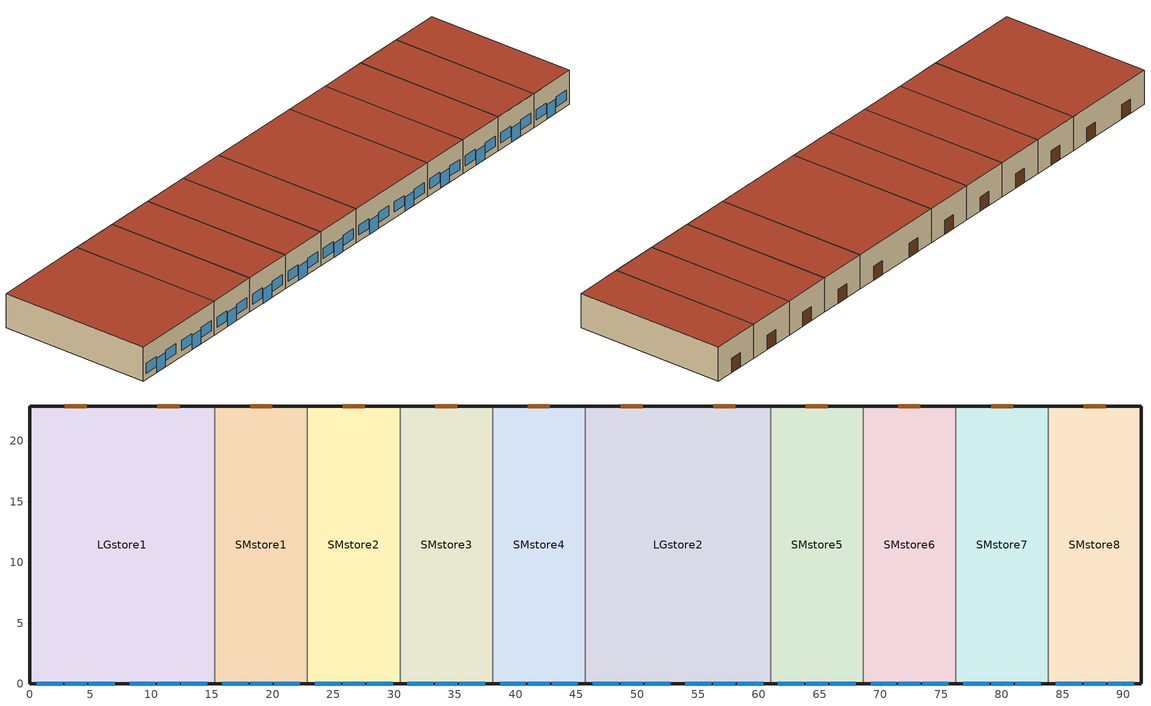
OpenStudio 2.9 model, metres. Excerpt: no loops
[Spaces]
SMstore2
 floor ground: 30.48,22.86 30.48,0 22.86,0 22.86,22.86 z0
 wall outside: 22.86,0 30.48,0 / 30.48,22.86 22.86,22.86 z0:5.18
 wall to SMstore3: 30.48,0 30.48,22.86 z0:5.18
 wall to SMstore1: 22.86,22.86 22.86,0 z0:5.18
 window: 23.47,0 25.6,0 / 27.74,0 29.87,0 z0.91:2.43; 25.76,0 27.58,0 z0:2.13
 door: 27.58,22.86 25.76,22.86 z0:2.13
 roof outside: 30.48,0 30.48,22.86 22.86,22.86 22.86,0 z5.18
SMstore7
 floor ground: 83.82,22.86 83.82,0 76.2,0 76.2,22.86 z0
 wall outside: 76.2,0 83.82,0 / 83.82,22.86 76.2,22.86 z0:5.18
 wall to SMstore6: 76.2,22.86 76.2,0 z0:5.18
 wall to SMstore8: 83.82,0 83.82,22.86 z0:5.18
 window: 81.08,0 83.21,0 / 76.81,0 78.94,0 z0.91:2.43; 79.1,0 80.92,0 z0:2.13
 door: 80.92,22.86 79.1,22.86 z0:2.13
 roof outside: 83.82,0 83.82,22.86 76.2,22.86 76.2,0 z5.18
SMstore3
 floor ground: 38.1,22.86 38.1,0 30.48,0 30.48,22.86 z0
 wall outside: 30.48,0 38.1,0 / 38.1,22.86 30.48,22.86 z0:5.18
 wall to SMstore4: 38.1,0 38.1,22.86 z0:5.18
 window: 31.09,0 33.22,0 / 35.36,0 37.49,0 z0.91:2.43; 33.38,0 35.2,0 z0:2.13
 door: 35.2,22.86 33.38,22.86 z0:2.13
 roof outside: 38.1,0 38.1,22.86 30.48,22.86 30.48,0 z5.18
SMstore1
 floor ground: 22.86,22.86 22.86,0 15.24,0 15.24,22.86 z0
 wall outside: 15.24,0 22.86,0 / 22.86,22.86 15.24,22.86 z0:5.18
 wall to LGstore1: 15.24,22.86 15.24,0 z0:5.18
 window: 15.85,0 17.98,0 / 20.12,0 22.25,0 z0.91:2.43; 18.14,0 19.97,0 z0:2.13
 door: 19.97,22.86 18.14,22.86 z0:2.13
 roof outside: 22.86,0 22.86,22.86 15.24,22.86 15.24,0 z5.18
LGstore2
 floor ground: 60.96,22.86 60.96,0 45.72,0 45.72,22.86 z0
 wall outside: 45.72,0 60.96,0 / 60.96,22.86 45.72,22.86 z0:5.18
 wall to SMstore5: 60.96,0 60.96,22.86 z0:5.18
 wall to SMstore4: 45.72,22.86 45.72,0 z0:5.18
 window: 48.62,0 50.44,0 / 56.24,0 58.06,0 z0:2.13; 46.33,0 48.46,0 / 58.22,0 60.35,0 / 53.95,0 56.08,0 / 50.6,0 52.73,0 z0.91:2.43
 door: 50.44,22.86 48.62,22.86 / 58.06,22.86 56.24,22.86 z0:2.13
 roof outside: 60.96,0 60.96,22.86 45.72,22.86 45.72,0 z5.18
SMstore8
 floor ground: 91.44,22.86 91.44,0 83.82,0 83.82,22.86 z0
 wall outside: 83.82,0 91.44,0 91.44,22.86 83.82,22.86 z0:5.18
 window: 86.72,0 88.54,0 z0:2.13; 84.43,0 86.56,0 / 88.7,0 90.83,0 z0.91:2.43
 door: 88.54,22.86 86.72,22.86 z0:2.13
 roof outside: 91.44,0 91.44,22.86 83.82,22.86 83.82,0 z5.18
SMstore5
 floor ground: 68.58,22.86 68.58,0 60.96,0 60.96,22.86 z0
 wall outside: 60.96,0 68.58,0 / 68.58,22.86 60.96,22.86 z0:5.18
 wall to SMstore6: 68.58,0 68.58,22.86 z0:5.18
 window: 61.57,0 63.7,0 / 65.84,0 67.97,0 z0.91:2.43; 63.86,0 65.68,0 z0:2.13
 door: 65.68,22.86 63.86,22.86 z0:2.13
 roof outside: 68.58,0 68.58,22.86 60.96,22.86 60.96,0 z5.18
SMstore4
 floor ground: 45.72,22.86 45.72,0 38.1,0 38.1,22.86 z0
 wall outside: 38.1,0 45.72,0 / 45.72,22.86 38.1,22.86 z0:5.18
 window: 41,0 42.82,0 z0:2.13; 38.71,0 40.84,0 / 42.98,0 45.11,0 z0.91:2.43
 door: 42.82,22.86 41,22.86 z0:2.13
 roof outside: 45.72,0 45.72,22.86 38.1,22.86 38.1,0 z5.18
SMstore6
 floor ground: 76.2,22.86 76.2,0 68.58,0 68.58,22.86 z0
 wall outside: 68.58,0 76.2,0 / 76.2,22.86 68.58,22.86 z0:5.18
 window: 73.46,0 75.59,0 / 69.19,0 71.32,0 z0.91:2.43; 71.48,0 73.3,0 z0:2.13
 door: 73.3,22.86 71.48,22.86 z0:2.13
 roof outside: 76.2,0 76.2,22.86 68.58,22.86 68.58,0 z5.18
LGstore1
 floor ground: 15.24,22.86 15.24,0 0,0 0,22.86 z0
 wall outside: 15.24,22.86 0,22.86 0,0 15.24,0 z0:5.18
 window: 8.23,0 10.36,0 / 0.61,0 2.74,0 / 4.88,0 7.01,0 / 12.5,0 14.63,0 z0.91:2.43; 10.52,0 12.35,0 / 2.9,0 4.73,0 z0:2.13
 door: 4.73,22.86 2.9,22.86 / 12.35,22.86 10.52,22.86 z0:2.13
 roof outside: 15.24,0 15.24,22.86 0,22.86 0,0 z5.18
[ClimateZones]
Climate Zone Institution Name 1=ASHRAE; Climate Zone Document Name 1=ANSI/ASHRAE Standard 169; Climate Zone Document Year 1=2006; Climate Zone Value 1=5A
[Building]
-RetailStripmall-ASHRAE 169-2006-5A created: 2020-03-26 09:37:24 -0700: Default Construction Set=90.1-2013 - StMall - ASHRAE 169-2006-5A; Standards Number of Stories=1; Standards Number of Above Ground Stories=1; Standards Building Type=RetailStripmall
[Site]
Chicago Ohare Intl Ap_IL_USA: Latitude {deg}=41.98; Longitude {deg}=-87.92; Time Zone {hr}=-6; Elevation {m}=201; Terrain=City
[Site:WaterMainsTemperature]
Calculation Method=Correlation; Annual Average Outdoor Air Temperature {C}=9.925; Maximum Difference In Monthly Average Outdoor Air Temperatures {deltaC}=28.7
[SizingPeriod:DesignDay] Barometric Pressure {Pa}=98934; Sky Clearness=0; Rain Indicator=0; Snow Indicator=0; Day of Month=21; Daylight Saving Time Indicator=0; Humidity Indicating Type=Wetbulb; Dry-Bulb Temperature Range Modifier Type=DefaultMultipliers
Name | Maximum Dry-Bulb Temperature {C} | Daily Dry-Bulb Temperature Range {deltaC} | Humidity Indicating Conditions at Maximum Dry-Bulb | Wind Speed {m/s} | Wind Direction {deg} | Month | Day Type | Solar Model Indicator | ASHRAE Taub | ASHRAE Taud
Chicago Ohare Intl Ap Ann Clg .4% Condns DB=>MWB | 33.3 | 10.5 | 23.7 | 5.2 | 230 | 7 | SummerDesignDay | ASHRAETau | 0.455 | 2.05
Chicago Ohare Intl Ap Ann Htg 99.6% Condns DB | -20 | 0 | -20 | 4.9 | 270 | 1 | WinterDesignDay | ASHRAEClearSky
[Site:GroundTemperature:BuildingSurface]
20.57, 20.52, 20.52, 20.57, 20.63, 22.92, 23.29, 23.38, 23.41, 21.14, 20.82, 20.68
[Material:NoMass] Thermal Absorptance=0.9; Solar Absorptance=0.7
Name | Roughness | Thermal Resistance {m2-K/W} | Visible Absorptance
CP02 CARPET PAD | VeryRough | 0.21648 | 0.8
Typical Insulation R-14.97 | Smooth | 2.63723 | 0.7
Typical Carpet Pad | Smooth | 0.21648 | 0.8
Typical Insulation R-16.0 | Smooth | 2.81828 | 0.7
Typical Insulation R-30.13 | Smooth | 5.30668 | 0.7
Typical Insulation R-1.15 | Smooth | 0.202509 | 0.7
Typical Insulation R-1.15 1 | Smooth | 0.202527 | 0.7
[Material]
Name | Roughness | Thickness {m} | Conductivity {W/m-K} | Density {kg/m3} | Specific Heat {J/kg-K} | Thermal Absorptance | Solar Absorptance | Visible Absorptance
100mm Normalweight concrete floor | MediumSmooth | 0.1016 | 2.31 | 2322 | 832
G01 13mm gypsum board | Smooth | 0.0127 | 0.16 | 800 | 1090 | 0.9 | 0.7 | 0.5
4 in. Normalweight Concrete Floor | MediumRough | 0.1016 | 2.31 | 2322 | 832 | 0.9 | 0.7 | 0.7
25mm Stucco | Smooth | 0.0254 | 0.72 | 1856 | 840 | 0.9 | 0.7 | 0.7
5/8 in. Gypsum Board | MediumSmooth | 0.0159 | 0.16 | 800 | 1090 | 0.9 | 0.7 | 0.7
Roof Membrane | VeryRough | 0.0095 | 0.16 | 1121.29 | 1460 | 0.9 | 0.7 | 0.7
Metal Roof Surface; F08 Metal surface | Smooth | 0.0008 | 45.28 | 7824 | 500 | 0.9 | 0.7 | 0.7
8 in. Normalweight Concrete Floor | MediumRough | 0.2032 | 2.31 | 2322 | 832 | 0.9 | 0.7 | 0.7
8 in. Concrete Block Basement Wall | MediumRough | 0.2032 | 1.326 | 1842 | 912 | 0.9 | 0.7 | 0.7
G05 25mm wood | MediumSmooth | 0.0254 | 0.15 | 608 | 1630 | 0.9 | 0.5 | 0.5
Std Wood 6inch | MediumSmooth | 0.15 | 0.12 | 540 | 1210 | 0.9 | 0.7 | 0.7
[Construction]
Typical Insulated Exterior Mass Floor R-17.54: Typical Insulation R-14.97, 4 in. Normalweight Concrete Floor, Typical Carpet Pad
Typical Insulated Steel Framed Exterior Wall R-18.18: 25mm Stucco, 5/8 in. Gypsum Board, Typical Insulation R-16.0, 5/8 in. Gypsum Board
Typical IEAD Roof R-31.25: Roof Membrane, Typical Insulation R-30.13, Metal Roof Surface
Typical Interior Floor: 100mm Normalweight concrete floor, CP02 CARPET PAD
Typical Interior Wall: G01 13mm gypsum board, G01 13mm gypsum board
Typical Interior Ceiling: CP02 CARPET PAD, 100mm Normalweight concrete floor
Typical Insulated Carpeted 8in Slab Floor: 8 in. Normalweight Concrete Floor, Typical Carpet Pad
Typical Insulated Basement Mass Wall: 8 in. Concrete Block Basement Wall
U 0.48 SHGC 0.40 Dbl Ref-D Clr 6mm/13mm: REF D CLEAR 6MM, AIR 13MM, CLEAR 6MM
Typical Insulated Metal Door R-2.0: F08 Metal surface, Typical Insulation R-1.15
U 0.44 SHGC 0.26 Dbl Ref-B-H Clr 6mm/13mm Air: REF B CLEAR HI 6MM, AIR 13MM, CLEAR 6MM
Typical Overhead Door R-2.0: Typical Insulation R-1.15 1
Window_U_0.50_SHGC_0.40_Skylight_Frame_Width_0.430_in: Glass_2052_LayerAvg, Gap_1_W_0_0038, Glass_2027F_LayerAvg
Typical Interior Window: Clear 3mm
Typical Interior Door; Typical Interior Partition: G05 25mm wood
InteriorFurnishings: Std Wood 6inch
[DefaultConstructionSet]
90.1-2013 - StMall - ASHRAE 169-2006-5A: Default Exterior Surface Constructions=Default Surface Constructions 1; Default Interior Surface Constructions=Default Surface Constructions 2; Default Ground Contact Surface Constructions=Default Surface Constructions 3; Default Exterior SubSurface Constructions=Default Sub Surface Constructions 1; Default Interior SubSurface Constructions=Default Sub Surface Constructions 2; Interior Partition Construction=Typical Interior Partition
[DefaultSurfaceConstructions]
Name | Floor Construction | Wall Construction | Roof Ceiling Construction
Default Surface Constructions 1 | Typical Insulated Exterior Mass Floor R-17.54 | Typical Insulated Steel Framed Exterior Wall R-18.18 | Typical IEAD Roof R-31.25
Default Surface Constructions 2 | Typical Interior Floor | Typical Interior Wall | Typical Interior Ceiling
Default Surface Constructions 3 | Typical Insulated Carpeted 8in Slab Floor | Typical Insulated Basement Mass Wall
[DefaultSubSurfaceConstructions]
Name | Fixed Window Construction | Operable Window Construction | Door Construction | Glass Door Construction | Overhead Door Construction | Skylight Construction | Tubular Daylight Dome Construction | Tubular Daylight Diffuser Construction
Default Sub Surface Constructions 1 | U 0.48 SHGC 0.40 Dbl Ref-D Clr 6mm/13mm | U 0.48 SHGC 0.40 Dbl Ref-D Clr 6mm/13mm | Typical Insulated Metal Door R-2.0 | U 0.44 SHGC 0.26 Dbl Ref-B-H Clr 6mm/13mm Air | Typical Overhead Door R-2.0 | Window_U_0.50_SHGC_0.40_Skylight_Frame_Width_0.430_in | Typical Interior Window | Typical Interior Window
Default Sub Surface Constructions 2 | Typical Interior Window | Typical Interior Window | Typical Interior Door
[WindowMaterial:Glazing] Optical Data Type=SpectralAverage; Infrared Transmittance at Normal Incidence=0; Dirt Correction Factor for Solar and Visible Transmittance=1; Solar Diffusing=No
Name | Thickness {m} | Solar Transmittance at Normal Incidence | Front Side Solar Reflectance at Normal Incidence | Back Side Solar Reflectance at Normal Incidence | Visible Transmittance at Normal Incidence | Front Side Visible Reflectance at Normal Incidence | Back Side Visible Reflectance at Normal Incidence | Front Side Infrared Hemispherical Emissivity | Back Side Infrared Hemispherical Emissivity | Conductivity {W/m-K}
REF D CLEAR 6MM | 0.006 | 0.429 | 0.308 | 0.379 | 0.334 | 0.453 | 0.505 | 0.84 | 0.82 | 0.9
CLEAR 6MM | 0.006 | 0.775 | 0.071 | 0.071 | 0.881 | 0.08 | 0.08 | 0.84 | 0.84 | 0.9
REF B CLEAR HI 6MM | 0.006 | 0.24 | 0.16 | 0.32 | 0.3 | 0.16 | 0.29 | 0.84 | 0.6 | 0.9
Glass_2052_LayerAvg | 0.00837 | 0.507767 | 0.054228 | 0.0544931 | 0.586833 | 0.05805 | 0.058397 | 0.84 | 0.84 | 1
Glass_2027F_LayerAvg | 0.004 | 0.369744 | 0.470069 | 0.340935 | 0.765222 | 0.0546 | 0.073741 | 0.03675 | 0.84 | 1
Clear 3mm | 0.003 | 0.837 | 0.075 | 0.075 | 0.898 | 0.081 | 0.081 | 0.84 | 0.84 | 0.9
[WindowMaterial:Gas] Gas Type=Air
Name | Thickness {m}
AIR 13MM | 0.0127
Gap_1_W_0_0038 | 0.0038
[Space] Building Story=Building Story 1; Part of Total Floor Area=Yes
Name | Space Type | Thermal Zone
SMstore2 | StripMall Strip mall - type 2 | SMstore2 ZN
SMstore7 | StripMall Strip mall - type 3 | SMstore7 ZN
SMstore3 | StripMall Strip mall - type 2 | SMstore3 ZN
SMstore1 | StripMall Strip mall - type 0B | SMstore1 ZN
LGstore2 | StripMall Strip mall - type 3 | LGstore2 ZN
SMstore5 | StripMall Strip mall - type 3 | SMstore5 ZN
LGstore1 | StripMall Strip mall - type 0A | LGstore1 ZN
SMstore8 | StripMall Strip mall - type 3 | SMstore8 ZN
SMstore4 | StripMall Strip mall - type 2 | SMstore4 ZN
SMstore6 | StripMall Strip mall - type 3 | SMstore6 ZN
[BuildingStory]
Building Story 1: Nominal Z Coordinate {m}=0
[SpaceType] Standards Building Type=StripMall
Name | Default Schedule Set | Design Specification Outdoor Air Object | Standards Space Type
StripMall Strip mall - type 2 | StripMall Strip mall - type 2 Schedule Set | StripMall Strip mall - type 2 Ventilation | Strip mall - type 2
StripMall Strip mall - type 3 | StripMall Strip mall - type 3 Schedule Set | StripMall Strip mall - type 3 Ventilation | Strip mall - type 3
StripMall Strip mall - type 0A | StripMall Strip mall - type 0A Schedule Set | StripMall Strip mall - type 0A Ventilation | Strip mall - type 0A
StripMall Strip mall - type 0B | StripMall Strip mall - type 0B Schedule Set | StripMall Strip mall - type 0B Ventilation | Strip mall - type 0B
[People:Definition] Number of People Calculation Method=People/Area; People per Space Floor Area {person/m2}=0.0861113; Fraction Radiant=0.3
StripMall Strip mall - type 0A People Definition; StripMall Strip mall - type 0B People Definition; StripMall Strip mall - type 2 People Definition; StripMall Strip mall - type 3 People Definition
[People] Work Efficiency Schedule=Work Efficiency Schedule; Clothing Insulation Schedule=Clothing Schedule; Air Velocity Schedule=Air Velocity Schedule; Multiplier=1
Name | People Definition | Space or SpaceType
StripMall Strip mall - type 0A People | StripMall Strip mall - type 0A People Definition | StripMall Strip mall - type 0A
StripMall Strip mall - type 0B People | StripMall Strip mall - type 0B People Definition | StripMall Strip mall - type 0B
StripMall Strip mall - type 2 People | StripMall Strip mall - type 2 People Definition | StripMall Strip mall - type 2
StripMall Strip mall - type 3 People | StripMall Strip mall - type 3 People Definition | StripMall Strip mall - type 3
[Lights:Definition] Design Level Calculation Method=Watts/Area; Fraction Radiant=0.7; Fraction Visible=0.2; Return Air Fraction=0
Name | Watts per Space Floor Area {W/m2}
StripMall Strip mall - type 0A Lights Definition; StripMall Strip mall - type 0B Lights Definition; StripMall Strip mall - type 2 Lights Definition; StripMall Strip mall - type 3 Lights Definition | 13.4549
StripMall Strip mall - type 0A Additional Lights Definition; StripMall Strip mall - type 0B Additional Lights Definition | 4.24593
StripMall Strip mall - type 2 Additional Lights Definition | 2.09315
StripMall Strip mall - type 3 Additional Lights Definition | 0.478574
[Lights] Fraction Replaceable=1
Name | Lights Definition | Space or SpaceType
StripMall Strip mall - type 0A Lights | StripMall Strip mall - type 0A Lights Definition | StripMall Strip mall - type 0A
StripMall Strip mall - type 0A Additional Lights | StripMall Strip mall - type 0A Additional Lights Definition | StripMall Strip mall - type 0A
StripMall Strip mall - type 0B Lights | StripMall Strip mall - type 0B Lights Definition | StripMall Strip mall - type 0B
StripMall Strip mall - type 0B Additional Lights | StripMall Strip mall - type 0B Additional Lights Definition | StripMall Strip mall - type 0B
StripMall Strip mall - type 2 Lights | StripMall Strip mall - type 2 Lights Definition | StripMall Strip mall - type 2
StripMall Strip mall - type 2 Additional Lights | StripMall Strip mall - type 2 Additional Lights Definition | StripMall Strip mall - type 2
StripMall Strip mall - type 3 Lights | StripMall Strip mall - type 3 Lights Definition | StripMall Strip mall - type 3
StripMall Strip mall - type 3 Additional Lights | StripMall Strip mall - type 3 Additional Lights Definition | StripMall Strip mall - type 3
[ElectricEquipment:Definition] Design Level Calculation Method=Watts/Area; Watts per Space Floor Area {W/m2}=4.30556; Fraction Latent=0; Fraction Radiant=0.5; Fraction Lost=0
StripMall Strip mall - type 0A Elec Equip Definition; StripMall Strip mall - type 0B Elec Equip Definition; StripMall Strip mall - type 2 Elec Equip Definition; StripMall Strip mall - type 3 Elec Equip Definition
[ElectricEquipment]
Name | Electric Equipment Definition | Space or SpaceType
StripMall Strip mall - type 0A Elec Equip | StripMall Strip mall - type 0A Elec Equip Definition | StripMall Strip mall - type 0A
StripMall Strip mall - type 0B Elec Equip | StripMall Strip mall - type 0B Elec Equip Definition | StripMall Strip mall - type 0B
StripMall Strip mall - type 2 Elec Equip | StripMall Strip mall - type 2 Elec Equip Definition | StripMall Strip mall - type 2
StripMall Strip mall - type 3 Elec Equip | StripMall Strip mall - type 3 Elec Equip Definition | StripMall Strip mall - type 3
[DesignSpecification:OutdoorAir] Outdoor Air Method=Sum; Outdoor Air Flow per Floor Area {m3/s-m2}=0.0011811
StripMall Strip mall - type 0A Ventilation; StripMall Strip mall - type 0B Ventilation; StripMall Strip mall - type 2 Ventilation; StripMall Strip mall - type 3 Ventilation
[DefaultScheduleSet] People Activity Level Schedule=HotelSmall Activity_Sch
Name | Number of People Schedule | Lighting Schedule | Electric Equipment Schedule | Infiltration Schedule
StripMall Strip mall - type 0A Schedule Set; StripMall Strip mall - type 0B Schedule Set | RetailStripmall Type1_OCC_SCH | RetailStripmall Type1_LIGHT_SCH_2013 | RetailStripmall Type1_EQUIP_SCH | RetailStripmall Type1_Infil_SCH
StripMall Strip mall - type 2 Schedule Set | RetailStripmall Type2_OCC_SCH | RetailStripmall Type2_LIGHT_SCH_2013 | RetailStripmall Type2_EQUIP_SCH | RetailStripmall Type2_Infil_SCH
StripMall Strip mall - type 3 Schedule Set | RetailStripmall Type3_OCC_SCH | RetailStripmall Type3_LIGHT_SCH_2013 | RetailStripmall Type3_EQUIP_SCH | RetailStripmall Type3_Infil_SCH
[ThermostatSetpoint:DualSetpoint]
Name | Heating Setpoint Temperature Schedule | Cooling Setpoint Temperature Schedule
StripMall Strip mall - type 0A Thermostat 1; StripMall Strip mall - type 0B Thermostat 1 | RetailStripmall Type1_HTGSETP_SCH_NO_OPTIMUM | RetailStripmall Type1_CLGSETP_SCH_NO_OPTIMUM
StripMall Strip mall - type 3 Thermostat 1; StripMall Strip mall - type 3 Thermostat 2; StripMall Strip mall - type 3 Thermostat 3; StripMall Strip mall - type 3 Thermostat 4; StripMall Strip mall - type 3 Thermostat 5 | RetailStripmall Type3_HTGSETP_SCH_NO_OPTIMUM | RetailStripmall Type3_CLGSETP_SCH_NO_OPTIMUM
StripMall Strip mall - type 2 Thermostat 1; StripMall Strip mall - type 2 Thermostat 2; StripMall Strip mall - type 2 Thermostat 3 | RetailStripmall Type2_HTGSETP_SCH_NO_OPTIMUM | RetailStripmall Type2_CLGSETP_SCH_NO_OPTIMUM
[SpaceInfiltration:DesignFlowRate] Temperature Term Coefficient=0; Velocity Squared Term Coefficient=0
Name | Space or SpaceType | Schedule | Design Flow Rate Calculation Method | Flow per Exterior Surface Area {m3/s-m2} | Constant Term Coefficient | Velocity Term Coefficient | Design Flow Rate {m3/s}
LGstore1 Infiltration | LGstore1 | RetailStripmall Type1_Infil_SCH | Flow/ExteriorArea | 0.000251924 | 0 | 0.224
LGstore2 Infiltration | LGstore2 | RetailStripmall Type3_Infil_SCH | Flow/ExteriorArea | 0.000177627 | 0 | 0.224
SMstore1 Infiltration | SMstore1 | RetailStripmall Type1_Infil_SCH | Flow/ExteriorArea | 0.000177627 | 0 | 0.224
SMstore2 Infiltration | SMstore2 | RetailStripmall Type2_Infil_SCH | Flow/ExteriorArea | 0.000177627 | 0 | 0.224
SMstore3 Infiltration | SMstore3 | RetailStripmall Type2_Infil_SCH | Flow/ExteriorArea | 0.000177627 | 0 | 0.224
SMstore4 Infiltration | SMstore4 | RetailStripmall Type2_Infil_SCH | Flow/ExteriorArea | 0.000177627 | 0 | 0.224
SMstore5 Infiltration | SMstore5 | RetailStripmall Type3_Infil_SCH | Flow/ExteriorArea | 0.000177627 | 0 | 0.224
SMstore6 Infiltration | SMstore6 | RetailStripmall Type3_Infil_SCH | Flow/ExteriorArea | 0.000177627 | 0 | 0.224
SMstore7 Infiltration | SMstore7 | RetailStripmall Type3_Infil_SCH | Flow/ExteriorArea | 0.000177627 | 0 | 0.224
SMstore8 Infiltration | SMstore8 | RetailStripmall Type3_Infil_SCH | Flow/ExteriorArea | 0.000302542 | 0 | 0.224
LGstore1 Door Open Infiltration | LGstore1 | RetailStripmall INFIL_Door_Opening_SCH_2013 | Flow/Space |  | 1 | 0 | 0.241165
LGstore2 Door Open Infiltration | LGstore2 | RetailStripmall INFIL_Door_Opening_SCH_2013 | Flow/Space |  | 1 | 0 | 0.241165
SMstore1 Door Open Infiltration | SMstore1 | RetailStripmall INFIL_Door_Opening_SCH_2013 | Flow/Space |  | 1 | 0 | 0.134505
SMstore2 Door Open Infiltration | SMstore2 | RetailStripmall INFIL_Door_Opening_SCH_2013 | Flow/Space |  | 1 | 0 | 0.134505
SMstore3 Door Open Infiltration | SMstore3 | RetailStripmall INFIL_Door_Opening_SCH_2013 | Flow/Space |  | 1 | 0 | 0.134505
SMstore4 Door Open Infiltration | SMstore4 | RetailStripmall INFIL_Door_Opening_SCH_2013 | Flow/Space |  | 1 | 0 | 0.134505
SMstore5 Door Open Infiltration | SMstore5 | RetailStripmall INFIL_Door_Opening_SCH_2013 | Flow/Space |  | 1 | 0 | 0.134505
SMstore6 Door Open Infiltration | SMstore6 | RetailStripmall INFIL_Door_Opening_SCH_2013 | Flow/Space |  | 1 | 0 | 0.134505
SMstore7 Door Open Infiltration | SMstore7 | RetailStripmall INFIL_Door_Opening_SCH_2013 | Flow/Space |  | 1 | 0 | 0.134505
SMstore8 Door Open Infiltration | SMstore8 | RetailStripmall INFIL_Door_Opening_SCH_2013 | Flow/Space |  | 1 | 0 | 0.134505
[ThermalZone] Use Ideal Air Loads=No
Name | Thermostat
LGstore1 ZN | StripMall Strip mall - type 0A Thermostat 1
LGstore2 ZN | StripMall Strip mall - type 3 Thermostat 1
SMstore1 ZN | StripMall Strip mall - type 0B Thermostat 1
SMstore2 ZN | StripMall Strip mall - type 2 Thermostat 1
SMstore3 ZN | StripMall Strip mall - type 2 Thermostat 2
SMstore4 ZN | StripMall Strip mall - type 2 Thermostat 3
SMstore5 ZN | StripMall Strip mall - type 3 Thermostat 2
SMstore6 ZN | StripMall Strip mall - type 3 Thermostat 3
SMstore7 ZN | StripMall Strip mall - type 3 Thermostat 4
SMstore8 ZN | StripMall Strip mall - type 3 Thermostat 5
[AvailabilityManager:NightCycle] Applicability Schedule=Always On Discrete; Control Type=CycleOnAny; Thermostat Tolerance {deltaC}=1; Cycling Run Time {s}=1800
Availability Manager Night Cycle 1; Availability Manager Night Cycle 2; Availability Manager Night Cycle 3; Availability Manager Night Cycle 4; Availability Manager Night Cycle 5; Availability Manager Night Cycle 6; Availability Manager Night Cycle 7; Availability Manager Night Cycle 8; Availability Manager Night Cycle 9; Availability Manager Night Cycle 10
[InternalMass:Definition]
Internal Mass Definition 1: Construction=InteriorFurnishings; Design Level Calculation Method=SurfaceArea/Area; Surface Area per Space Floor Area=2
[InternalMass] Internal Mass Definition=Internal Mass Definition 1; Multiplier=1
Name | Space or SpaceType
SMstore4 Mass | SMstore4
SMstore2 Mass | SMstore2
LGstore1 Mass | LGstore1
SMstore3 Mass | SMstore3
SMstore7 Mass | SMstore7
SMstore5 Mass | SMstore5
SMstore1 Mass | SMstore1
LGstore2 Mass | LGstore2
SMstore8 Mass | SMstore8
SMstore6 Mass | SMstore6
[Exterior:Lights:Definition]
Name | Design Level {W}
Occ Sensing Exterior Lights Def | 6630.02
NonDimming Exterior Lights Def | 418.4
[Exterior:Lights] Control Option=AstronomicalClock
Name | Exterior Lights Definition | Schedule
Occ Sensing Exterior Lights Def | Occ Sensing Exterior Lights Def | RetailStripmall Exterior_lighting_schedule_b
NonDimming Exterior Lights Def | NonDimming Exterior Lights Def | RetailStripmall Exterior_lighting_schedule_a
[Schedule:Constant]
Always On Discrete: Value=1
[Schedule:Ruleset]
Name | Default Day Schedule | Summer Design Day Schedule | Winter Design Day Schedule
Clothing Schedule | Clothing Schedule Default Winter Clothes
Air Velocity Schedule | Air Velocity Schedule Default
Work Efficiency Schedule | Work Efficiency Schedule Default
RetailStripmall Type1_OCC_SCH | RetailStripmall Type1_OCC_SCH Default | RetailStripmall Type1_OCC_SCH Summer Design Day | RetailStripmall Type1_OCC_SCH Winter Design Day
HotelSmall Activity_Sch | HotelSmall Activity_Sch Default | HotelSmall Activity_Sch Summer Design Day | HotelSmall Activity_Sch Winter Design Day
RetailStripmall Type1_LIGHT_SCH_2013 | RetailStripmall Type1_LIGHT_SCH_2013 Default | RetailStripmall Type1_LIGHT_SCH_2013 Summer Design Day | RetailStripmall Type1_LIGHT_SCH_2013 Winter Design Day
RetailStripmall Type1_EQUIP_SCH | RetailStripmall Type1_EQUIP_SCH Default | RetailStripmall Type1_EQUIP_SCH Summer Design Day | RetailStripmall Type1_EQUIP_SCH Winter Design Day
RetailStripmall Type1_Infil_SCH | RetailStripmall Type1_Infil_SCH Default | RetailStripmall Type1_Infil_SCH Summer Design Day | RetailStripmall Type1_Infil_SCH Winter Design Day
RetailStripmall Type1_HTGSETP_SCH_NO_OPTIMUM | RetailStripmall Type1_HTGSETP_SCH_NO_OPTIMUM Default | RetailStripmall Type1_HTGSETP_SCH_NO_OPTIMUM Summer Design Day | RetailStripmall Type1_HTGSETP_SCH_NO_OPTIMUM Winter Design Day
RetailStripmall Type1_CLGSETP_SCH_NO_OPTIMUM | RetailStripmall Type1_CLGSETP_SCH_NO_OPTIMUM Default | RetailStripmall Type1_CLGSETP_SCH_NO_OPTIMUM Summer Design Day | RetailStripmall Type1_CLGSETP_SCH_NO_OPTIMUM Winter Design Day
RetailStripmall Type2_OCC_SCH | RetailStripmall Type2_OCC_SCH Default | RetailStripmall Type2_OCC_SCH Summer Design Day | RetailStripmall Type2_OCC_SCH Winter Design Day
RetailStripmall Type2_LIGHT_SCH_2013 | RetailStripmall Type2_LIGHT_SCH_2013 Default | RetailStripmall Type2_LIGHT_SCH_2013 Summer Design Day | RetailStripmall Type2_LIGHT_SCH_2013 Winter Design Day
RetailStripmall Type2_EQUIP_SCH | RetailStripmall Type2_EQUIP_SCH Default | RetailStripmall Type2_EQUIP_SCH Summer Design Day | RetailStripmall Type2_EQUIP_SCH Winter Design Day
RetailStripmall Type2_Infil_SCH | RetailStripmall Type2_Infil_SCH Default | RetailStripmall Type2_Infil_SCH Summer Design Day | RetailStripmall Type2_Infil_SCH Winter Design Day
RetailStripmall Type2_HTGSETP_SCH_NO_OPTIMUM | RetailStripmall Type2_HTGSETP_SCH_NO_OPTIMUM Default | RetailStripmall Type2_HTGSETP_SCH_NO_OPTIMUM Summer Design Day | RetailStripmall Type2_HTGSETP_SCH_NO_OPTIMUM Winter Design Day
RetailStripmall Type2_CLGSETP_SCH_NO_OPTIMUM | RetailStripmall Type2_CLGSETP_SCH_NO_OPTIMUM Default | RetailStripmall Type2_CLGSETP_SCH_NO_OPTIMUM Summer Design Day | RetailStripmall Type2_CLGSETP_SCH_NO_OPTIMUM Winter Design Day
RetailStripmall Type3_OCC_SCH | RetailStripmall Type3_OCC_SCH Default | RetailStripmall Type3_OCC_SCH Summer Design Day | RetailStripmall Type3_OCC_SCH Winter Design Day
RetailStripmall Type3_LIGHT_SCH_2013 | RetailStripmall Type3_LIGHT_SCH_2013 Default | RetailStripmall Type3_LIGHT_SCH_2013 Summer Design Day | RetailStripmall Type3_LIGHT_SCH_2013 Winter Design Day
RetailStripmall Type3_EQUIP_SCH | RetailStripmall Type3_EQUIP_SCH Default | RetailStripmall Type3_EQUIP_SCH Summer Design Day | RetailStripmall Type3_EQUIP_SCH Winter Design Day
RetailStripmall Type3_Infil_SCH | RetailStripmall Type3_Infil_SCH Default | RetailStripmall Type3_Infil_SCH Summer Design Day | RetailStripmall Type3_Infil_SCH Winter Design Day
RetailStripmall Type3_HTGSETP_SCH_NO_OPTIMUM | RetailStripmall Type3_HTGSETP_SCH_NO_OPTIMUM Default | RetailStripmall Type3_HTGSETP_SCH_NO_OPTIMUM Summer Design Day | RetailStripmall Type3_HTGSETP_SCH_NO_OPTIMUM Winter Design Day
RetailStripmall Type3_CLGSETP_SCH_NO_OPTIMUM | RetailStripmall Type3_CLGSETP_SCH_NO_OPTIMUM Default | RetailStripmall Type3_CLGSETP_SCH_NO_OPTIMUM Summer Design Day | RetailStripmall Type3_CLGSETP_SCH_NO_OPTIMUM Winter Design Day
RetailStripmall INFIL_Door_Opening_SCH_2013 | RetailStripmall INFIL_Door_Opening_SCH_2013 Default | RetailStripmall INFIL_Door_Opening_SCH_2013 Summer Design Day | RetailStripmall INFIL_Door_Opening_SCH_2013 Winter Design Day
RetailStripmall Exterior_lighting_schedule_b | RetailStripmall Exterior_lighting_schedule_b Default | RetailStripmall Exterior_lighting_schedule_b Summer Design Day | RetailStripmall Exterior_lighting_schedule_b Winter Design Day
RetailStripmall Exterior_lighting_schedule_a | RetailStripmall Exterior_lighting_schedule_a Default | RetailStripmall Exterior_lighting_schedule_a Summer Design Day | RetailStripmall Exterior_lighting_schedule_a Winter Design Day
[Schedule:Day]
Clothing Schedule Default Winter Clothes; RetailStripmall Type1_OCC_SCH Summer Design Day; RetailStripmall Type1_LIGHT_SCH_2013 Summer Design Day; RetailStripmall Type1_EQUIP_SCH Summer Design Day; RetailStripmall Type2_OCC_SCH Summer Design Day; RetailStripmall Type2_LIGHT_SCH_2013 Summer Design Day; RetailStripmall Type2_EQUIP_SCH Summer Design Day; RetailStripmall Type3_OCC_SCH Summer Design Day; RetailStripmall Type3_LIGHT_SCH_2013 Summer Design Day; RetailStripmall Type3_EQUIP_SCH Summer Design Day: 24, 0, 1
Clothing Schedule Summer Clothes: 24, 0, 0.5
Air Velocity Schedule Default: 24, 0, 0.2
Work Efficiency Schedule Default; RetailStripmall Type1_OCC_SCH Winter Design Day; RetailStripmall Type1_LIGHT_SCH_2013 Winter Design Day; RetailStripmall Type1_EQUIP_SCH Winter Design Day; RetailStripmall Type2_OCC_SCH Winter Design Day; RetailStripmall Type2_LIGHT_SCH_2013 Winter Design Day; RetailStripmall Type2_EQUIP_SCH Winter Design Day; RetailStripmall Type3_OCC_SCH Winter Design Day; RetailStripmall Type3_LIGHT_SCH_2013 Winter Design Day; RetailStripmall Type3_EQUIP_SCH Winter Design Day: 24, 0, 0
RetailStripmall Type1_OCC_SCH Default: 8, 0, 0, 10, 0, 0.05, 11, 0, 0.1, 12, 0, 0.2, 13, 0, 0.4, 14, 0, 0.6, 16, 0, 0.4, 17, 0, 0.3, 19, 0, 0.6, 21, 0, 0.4, 22, 0, 0.3, 23, 0, 0.2, 24, 0, 0.05
RetailStripmall Type1_OCC_SCH Mon|Tue|Wed|Thu Day: 8, 0, 0, 10, 0, 0.05, 12, 0, 0.1, 13, 0, 0.2, 15, 0, 0.4, 17, 0, 0.25, 20, 0, 0.5, 23, 0, 0.3, 24, 0, 0.05
RetailStripmall Type1_OCC_SCH Sat|Fri Day: 1, 0, 0.05, 9, 0, 0, 10, 0, 0.05, 12, 0, 0.1, 13, 0, 0.2, 14, 0, 0.6, 15, 0, 0.4, 17, 0, 0.25, 20, 0, 0.5, 23, 0, 0.3, 24, 0, 0.2
HotelSmall Activity_Sch Default; HotelSmall Activity_Sch Winter Design Day; HotelSmall Activity_Sch Summer Design Day: 24, 0, 132
RetailStripmall Type1_LIGHT_SCH_2013 Default; RetailStripmall Type1_LIGHT_SCH_2013 Default|Mon|Tue|Wed|Thu Day: 8, 0, 0.05, 9, 0, 0.04991, 10, 0, 0.4991, 23, 0, 0.94829, 24, 0, 0.4991
RetailStripmall Type1_LIGHT_SCH_2013 Sat|Fri Day: 1, 0, 0.4991, 9, 0, 0.05, 10, 0, 0.4991, 24, 0, 0.94829
RetailStripmall Type1_EQUIP_SCH Default; RetailStripmall Type1_EQUIP_SCH Default|Mon|Tue|Wed|Thu Day: 9, 0, 0.05, 10, 0, 0.5, 23, 0, 0.9, 24, 0, 0.5
RetailStripmall Type1_EQUIP_SCH Sat|Fri Day: 1, 0, 0.5, 9, 0, 0.05, 10, 0, 0.5, 24, 0, 0.9
RetailStripmall Type1_Infil_SCH Default; RetailStripmall Type1_Infil_SCH Summer Design Day; RetailStripmall Type1_Infil_SCH Default|SmrDsn|Mon|Tue|Wed|Thu Day: 8, 0, 1, 24, 0, 0.25
RetailStripmall Type1_Infil_SCH Winter Design Day; RetailStripmall Type1_Infil_SCH WntrDsn|Sat|Fri Day: 1, 0, 0.25, 8, 0, 1, 24, 0, 0.25
RetailStripmall Type1_HTGSETP_SCH_NO_OPTIMUM Default; RetailStripmall Type1_HTGSETP_SCH_NO_OPTIMUM Default|Sat|Fri Day: 8, 0, 15.56, 24, 0, 21.11
RetailStripmall Type1_HTGSETP_SCH_NO_OPTIMUM Mon|Tue|Wed|Thu Day: 1, 0, 21.11, 8, 0, 15.56, 24, 0, 21.11
RetailStripmall Type1_HTGSETP_SCH_NO_OPTIMUM Summer Design Day; RetailStripmall Type2_HTGSETP_SCH_NO_OPTIMUM Summer Design Day; RetailStripmall Type3_HTGSETP_SCH_NO_OPTIMUM Summer Design Day: 24, 0, 15.56
RetailStripmall Type1_HTGSETP_SCH_NO_OPTIMUM Winter Design Day: 1, 0, 21.11, 8, 0, 15.56, 9, 0, 18.33, 24, 0, 21.11
RetailStripmall Type1_CLGSETP_SCH_NO_OPTIMUM Default: 8, 0, 26.67, 24, 0, 23.89
RetailStripmall Type1_CLGSETP_SCH_NO_OPTIMUM Mon|Tue|Wed|Thu Day: 8, 0, 29.44, 24, 0, 23.89
RetailStripmall Type1_CLGSETP_SCH_NO_OPTIMUM Sat|Fri Day: 1, 0, 23.89, 8, 0, 29.44, 24, 0, 23.89
RetailStripmall Type1_CLGSETP_SCH_NO_OPTIMUM Summer Design Day: 8, 0, 29.44, 9, 0, 26.67, 24, 0, 23.89
RetailStripmall Type1_CLGSETP_SCH_NO_OPTIMUM Winter Design Day; RetailStripmall Type2_CLGSETP_SCH_NO_OPTIMUM Winter Design Day; RetailStripmall Type3_CLGSETP_SCH_NO_OPTIMUM Winter Design Day: 24, 0, 29.44
RetailStripmall Type2_OCC_SCH Default: 9, 0, 0, 10, 0, 0.05, 11, 0, 0.1, 12, 0, 0.2, 14, 0, 0.4, 15, 0, 0.3, 16, 0, 0.2, 17, 0, 0.1, 18, 0, 0.05, 24, 0, 0
RetailStripmall Type2_OCC_SCH Sat Day: 8, 0, 0, 9, 0, 0.05, 11, 0, 0.1, 12, 0, 0.2, 13, 0, 0.4, 14, 0, 0.6, 15, 0, 0.4, 18, 0, 0.3, 19, 0, 0.05, 24, 0, 0
RetailStripmall Type2_OCC_SCH Wkdy Day: 8, 0, 0, 9, 0, 0.05, 12, 0, 0.1, 13, 0, 0.2, 14, 0, 0.4, 15, 0, 0.3, 17, 0, 0.2, 19, 0, 0.5, 20, 0, 0.2, 21, 0, 0.05, 24, 0, 0
RetailStripmall Type2_LIGHT_SCH_2013 Default: 9, 0, 0.05, 10, 0, 0.5, 17, 0, 0.95, 18, 0, 0.5, 24, 0, 0.05
RetailStripmall Type2_LIGHT_SCH_2013 Sat Day: 8, 0, 0.05, 9, 0, 0.5, 18, 0, 0.95, 19, 0, 0.5, 24, 0, 0.05
RetailStripmall Type2_LIGHT_SCH_2013 Wkdy Day: 8, 0, 0.05, 9, 0, 0.5, 20, 0, 0.95, 21, 0, 0.5, 24, 0, 0.05
RetailStripmall Type2_EQUIP_SCH Default: 9, 0, 0.05, 10, 0, 0.5, 17, 0, 0.9, 18, 0, 0.5, 24, 0, 0.05
RetailStripmall Type2_EQUIP_SCH Sat Day: 8, 0, 0.05, 9, 0, 0.5, 18, 0, 0.9, 19, 0, 0.5, 24, 0, 0.05
RetailStripmall Type2_EQUIP_SCH Wkdy Day: 8, 0, 0.05, 9, 0, 0.5, 20, 0, 0.9, 21, 0, 0.5, 24, 0, 0.05
RetailStripmall Type2_Infil_SCH Default: 8, 0, 1, 18, 0, 0.25, 24, 0, 1
RetailStripmall Type2_Infil_SCH Summer Design Day; RetailStripmall Type2_Infil_SCH SmrDsn|Wkdy Day: 7, 0, 1, 21, 0, 0.25, 24, 0, 1
RetailStripmall Type2_Infil_SCH Winter Design Day; RetailStripmall Type2_Infil_SCH WntrDsn|Sat Day: 7, 0, 1, 19, 0, 0.25, 24, 0, 1
RetailStripmall Type2_HTGSETP_SCH_NO_OPTIMUM Default: 8, 0, 15.56, 18, 0, 21.11, 24, 0, 15.56
RetailStripmall Type2_HTGSETP_SCH_NO_OPTIMUM Sat Day: 7, 0, 15.56, 19, 0, 21.11, 24, 0, 15.56
RetailStripmall Type2_HTGSETP_SCH_NO_OPTIMUM Wkdy Day: 7, 0, 15.56, 21, 0, 21.11, 24, 0, 15.56
RetailStripmall Type2_HTGSETP_SCH_NO_OPTIMUM Winter Design Day: 7, 0, 15.56, 8, 0, 18.33, 21, 0, 21.11, 24, 0, 15.56
RetailStripmall Type2_CLGSETP_SCH_NO_OPTIMUM Default: 8, 0, 29.44, 17, 0, 23.89, 24, 0, 29.44
RetailStripmall Type2_CLGSETP_SCH_NO_OPTIMUM Sat Day: 7, 0, 29.44, 18, 0, 23.89, 24, 0, 29.44
RetailStripmall Type2_CLGSETP_SCH_NO_OPTIMUM Summer Design Day: 7, 0, 29.44, 8, 0, 26.67, 20, 0, 23.89, 24, 0, 29.44
RetailStripmall Type2_CLGSETP_SCH_NO_OPTIMUM Wkdy Day: 7, 0, 29.44, 20, 0, 23.89, 24, 0, 29.44
RetailStripmall Type3_OCC_SCH Default: 10, 0, 0, 12, 0, 0.11, 13, 0, 0.43, 14, 0, 0.46, 15, 0, 0.5, 16, 0, 0.69, 17, 0, 0.34, 18, 0, 0.11, 24, 0, 0
RetailStripmall Type3_OCC_SCH Sat Day: 9, 0, 0, 11, 0, 0.11, 12, 0, 0.58, 13, 0, 0.71, 14, 0, 0.74, 15, 0, 0.77, 16, 0, 0.8, 17, 0, 0.74, 18, 0, 0.54, 19, 0, 0.11, 24, 0, 0
RetailStripmall Type3_OCC_SCH Wkdy Day: 9, 0, 0, 11, 0, 0.11, 12, 0, 0.43, 13, 0, 0.46, 14, 0, 0.71, 15, 0, 0.5, 16, 0, 0.69, 17, 0, 0.54, 18, 0, 0.71, 19, 0, 0.34, 20, 0, 0.26, 21, 0, 0.11, 24, 0, 0
RetailStripmall Type3_LIGHT_SCH_2013 Default: 10, 0, 0.05, 11, 0, 0.5, 17, 0, 0.95, 18, 0, 0.5, 24, 0, 0.05
RetailStripmall Type3_LIGHT_SCH_2013 Sat Day: 9, 0, 0.05, 10, 0, 0.5, 18, 0, 0.95, 19, 0, 0.5, 24, 0, 0.05
RetailStripmall Type3_LIGHT_SCH_2013 Wkdy Day: 9, 0, 0.05, 10, 0, 0.5, 20, 0, 0.95, 21, 0, 0.5, 24, 0, 0.05
RetailStripmall Type3_EQUIP_SCH Default: 10, 0, 0.05, 11, 0, 0.5, 17, 0, 0.9, 18, 0, 0.5, 24, 0, 0.05
RetailStripmall Type3_EQUIP_SCH Sat Day: 9, 0, 0.05, 10, 0, 0.5, 18, 0, 0.9, 19, 0, 0.5, 24, 0, 0.05
RetailStripmall Type3_EQUIP_SCH Wkdy Day: 9, 0, 0.05, 10, 0, 0.5, 20, 0, 0.9, 21, 0, 0.5, 24, 0, 0.05
RetailStripmall Type3_Infil_SCH Default: 9, 0, 1, 18, 0, 0.25, 24, 0, 1
RetailStripmall Type3_Infil_SCH Summer Design Day; RetailStripmall Type3_Infil_SCH SmrDsn|Wkdy Day: 8, 0, 1, 21, 0, 0.25, 24, 0, 1
RetailStripmall Type3_Infil_SCH Winter Design Day; RetailStripmall Type3_Infil_SCH WntrDsn|Sat Day: 8, 0, 1, 19, 0, 0.25, 24, 0, 1
RetailStripmall Type3_HTGSETP_SCH_NO_OPTIMUM Default: 9, 0, 15.56, 18, 0, 21.11, 24, 0, 15.56
RetailStripmall Type3_HTGSETP_SCH_NO_OPTIMUM Sat Day: 8, 0, 15.56, 19, 0, 21.11, 24, 0, 15.56
RetailStripmall Type3_HTGSETP_SCH_NO_OPTIMUM Wkdy Day: 8, 0, 15.56, 21, 0, 21.11, 24, 0, 15.56
RetailStripmall Type3_HTGSETP_SCH_NO_OPTIMUM Winter Design Day: 8, 0, 15.56, 9, 0, 18.33, 21, 0, 21.11, 24, 0, 15.56
RetailStripmall Type3_CLGSETP_SCH_NO_OPTIMUM Default: 9, 0, 29.44, 17, 0, 23.89, 24, 0, 29.44
RetailStripmall Type3_CLGSETP_SCH_NO_OPTIMUM Sat Day: 8, 0, 29.44, 18, 0, 23.89, 24, 0, 29.44
RetailStripmall Type3_CLGSETP_SCH_NO_OPTIMUM Summer Design Day: 8, 0, 29.44, 9, 0, 26.67, 21, 0, 23.89, 24, 0, 29.44
RetailStripmall Type3_CLGSETP_SCH_NO_OPTIMUM Wkdy Day: 8, 0, 29.44, 21, 0, 23.89, 24, 0, 29.44
RetailStripmall INFIL_Door_Opening_SCH_2013 Default; RetailStripmall INFIL_Door_Opening_SCH_2013 Winter Design Day; RetailStripmall INFIL_Door_Opening_SCH_2013 Summer Design Day: 8, 0, 0, 12, 0, 0.131, 18, 0, 1, 20, 0, 0.131, 24, 0, 0
RetailStripmall Exterior_lighting_schedule_b Default; RetailStripmall Exterior_lighting_schedule_b Winter Design Day; RetailStripmall Exterior_lighting_schedule_b Summer Design Day: 6, 0, 0.7, 24, 0, 1
RetailStripmall Exterior_lighting_schedule_a Default; RetailStripmall Exterior_lighting_schedule_a Winter Design Day; RetailStripmall Exterior_lighting_schedule_a Summer Design Day: 6, 0, 0, 24, 0, 1
[Schedule:Rule] Date Specification Type=DateRange; Start Day=1
Name | Schedule Ruleset | Rule Order | Day Schedule | Start Month | End Month | End Day | Apply Monday | Apply Tuesday | Apply Wednesday | Apply Thursday | Apply Friday | Apply Saturday
Schedule Rule 1 | Clothing Schedule | 0 | Clothing Schedule Summer Clothes | 5 | 9 | 30
Schedule Rule 2 | RetailStripmall Type1_OCC_SCH | 1 | RetailStripmall Type1_OCC_SCH Mon|Tue|Wed|Thu Day | 1 | 12 | 31 | Yes | Yes | Yes | Yes
Schedule Rule 3 | RetailStripmall Type1_OCC_SCH | 0 | RetailStripmall Type1_OCC_SCH Sat|Fri Day | 1 | 12 | 31 |  |  |  |  | Yes | Yes
Schedule Rule 4 | RetailStripmall Type1_LIGHT_SCH_2013 | 1 | RetailStripmall Type1_LIGHT_SCH_2013 Default|Mon|Tue|Wed|Thu Day | 1 | 12 | 31 | Yes | Yes | Yes | Yes
Schedule Rule 5 | RetailStripmall Type1_LIGHT_SCH_2013 | 0 | RetailStripmall Type1_LIGHT_SCH_2013 Sat|Fri Day | 1 | 12 | 31 |  |  |  |  | Yes | Yes
Schedule Rule 6 | RetailStripmall Type1_EQUIP_SCH | 1 | RetailStripmall Type1_EQUIP_SCH Default|Mon|Tue|Wed|Thu Day | 1 | 12 | 31 | Yes | Yes | Yes | Yes
Schedule Rule 7 | RetailStripmall Type1_EQUIP_SCH | 0 | RetailStripmall Type1_EQUIP_SCH Sat|Fri Day | 1 | 12 | 31 |  |  |  |  | Yes | Yes
Schedule Rule 8 | RetailStripmall Type1_Infil_SCH | 1 | RetailStripmall Type1_Infil_SCH Default|SmrDsn|Mon|Tue|Wed|Thu Day | 1 | 12 | 31 | Yes | Yes | Yes | Yes
Schedule Rule 9 | RetailStripmall Type1_Infil_SCH | 0 | RetailStripmall Type1_Infil_SCH WntrDsn|Sat|Fri Day | 1 | 12 | 31 |  |  |  |  | Yes | Yes
Schedule Rule 10 | RetailStripmall Type1_HTGSETP_SCH_NO_OPTIMUM | 1 | RetailStripmall Type1_HTGSETP_SCH_NO_OPTIMUM Default|Sat|Fri Day | 1 | 12 | 31 |  |  |  |  | Yes | Yes
Schedule Rule 11 | RetailStripmall Type1_HTGSETP_SCH_NO_OPTIMUM | 0 | RetailStripmall Type1_HTGSETP_SCH_NO_OPTIMUM Mon|Tue|Wed|Thu Day | 1 | 12 | 31 | Yes | Yes | Yes | Yes
Schedule Rule 12 | RetailStripmall Type1_CLGSETP_SCH_NO_OPTIMUM | 1 | RetailStripmall Type1_CLGSETP_SCH_NO_OPTIMUM Mon|Tue|Wed|Thu Day | 1 | 12 | 31 | Yes | Yes | Yes | Yes
Schedule Rule 13 | RetailStripmall Type1_CLGSETP_SCH_NO_OPTIMUM | 0 | RetailStripmall Type1_CLGSETP_SCH_NO_OPTIMUM Sat|Fri Day | 1 | 12 | 31 |  |  |  |  | Yes | Yes
Schedule Rule 14 | RetailStripmall Type2_OCC_SCH | 1 | RetailStripmall Type2_OCC_SCH Sat Day | 1 | 12 | 31 |  |  |  |  |  | Yes
Schedule Rule 15 | RetailStripmall Type2_OCC_SCH | 0 | RetailStripmall Type2_OCC_SCH Wkdy Day | 1 | 12 | 31 | Yes | Yes | Yes | Yes | Yes
Schedule Rule 16 | RetailStripmall Type2_LIGHT_SCH_2013 | 1 | RetailStripmall Type2_LIGHT_SCH_2013 Sat Day | 1 | 12 | 31 |  |  |  |  |  | Yes
Schedule Rule 17 | RetailStripmall Type2_LIGHT_SCH_2013 | 0 | RetailStripmall Type2_LIGHT_SCH_2013 Wkdy Day | 1 | 12 | 31 | Yes | Yes | Yes | Yes | Yes
Schedule Rule 18 | RetailStripmall Type2_EQUIP_SCH | 1 | RetailStripmall Type2_EQUIP_SCH Sat Day | 1 | 12 | 31 |  |  |  |  |  | Yes
Schedule Rule 19 | RetailStripmall Type2_EQUIP_SCH | 0 | RetailStripmall Type2_EQUIP_SCH Wkdy Day | 1 | 12 | 31 | Yes | Yes | Yes | Yes | Yes
Schedule Rule 20 | RetailStripmall Type2_Infil_SCH | 1 | RetailStripmall Type2_Infil_SCH SmrDsn|Wkdy Day | 1 | 12 | 31 | Yes | Yes | Yes | Yes | Yes
Schedule Rule 21 | RetailStripmall Type2_Infil_SCH | 0 | RetailStripmall Type2_Infil_SCH WntrDsn|Sat Day | 1 | 12 | 31 |  |  |  |  |  | Yes
Schedule Rule 22 | RetailStripmall Type2_HTGSETP_SCH_NO_OPTIMUM | 1 | RetailStripmall Type2_HTGSETP_SCH_NO_OPTIMUM Sat Day | 1 | 12 | 31 |  |  |  |  |  | Yes
Schedule Rule 23 | RetailStripmall Type2_HTGSETP_SCH_NO_OPTIMUM | 0 | RetailStripmall Type2_HTGSETP_SCH_NO_OPTIMUM Wkdy Day | 1 | 12 | 31 | Yes | Yes | Yes | Yes | Yes
Schedule Rule 24 | RetailStripmall Type2_CLGSETP_SCH_NO_OPTIMUM | 1 | RetailStripmall Type2_CLGSETP_SCH_NO_OPTIMUM Sat Day | 1 | 12 | 31 |  |  |  |  |  | Yes
Schedule Rule 25 | RetailStripmall Type2_CLGSETP_SCH_NO_OPTIMUM | 0 | RetailStripmall Type2_CLGSETP_SCH_NO_OPTIMUM Wkdy Day | 1 | 12 | 31 | Yes | Yes | Yes | Yes | Yes
Schedule Rule 26 | RetailStripmall Type3_OCC_SCH | 1 | RetailStripmall Type3_OCC_SCH Sat Day | 1 | 12 | 31 |  |  |  |  |  | Yes
Schedule Rule 27 | RetailStripmall Type3_OCC_SCH | 0 | RetailStripmall Type3_OCC_SCH Wkdy Day | 1 | 12 | 31 | Yes | Yes | Yes | Yes | Yes
Schedule Rule 28 | RetailStripmall Type3_LIGHT_SCH_2013 | 1 | RetailStripmall Type3_LIGHT_SCH_2013 Sat Day | 1 | 12 | 31 |  |  |  |  |  | Yes
Schedule Rule 29 | RetailStripmall Type3_LIGHT_SCH_2013 | 0 | RetailStripmall Type3_LIGHT_SCH_2013 Wkdy Day | 1 | 12 | 31 | Yes | Yes | Yes | Yes | Yes
Schedule Rule 30 | RetailStripmall Type3_EQUIP_SCH | 1 | RetailStripmall Type3_EQUIP_SCH Sat Day | 1 | 12 | 31 |  |  |  |  |  | Yes
Schedule Rule 31 | RetailStripmall Type3_EQUIP_SCH | 0 | RetailStripmall Type3_EQUIP_SCH Wkdy Day | 1 | 12 | 31 | Yes | Yes | Yes | Yes | Yes
Schedule Rule 32 | RetailStripmall Type3_Infil_SCH | 1 | RetailStripmall Type3_Infil_SCH SmrDsn|Wkdy Day | 1 | 12 | 31 | Yes | Yes | Yes | Yes | Yes
Schedule Rule 33 | RetailStripmall Type3_Infil_SCH | 0 | RetailStripmall Type3_Infil_SCH WntrDsn|Sat Day | 1 | 12 | 31 |  |  |  |  |  | Yes
Schedule Rule 34 | RetailStripmall Type3_HTGSETP_SCH_NO_OPTIMUM | 1 | RetailStripmall Type3_HTGSETP_SCH_NO_OPTIMUM Sat Day | 1 | 12 | 31 |  |  |  |  |  | Yes
Schedule Rule 35 | RetailStripmall Type3_HTGSETP_SCH_NO_OPTIMUM | 0 | RetailStripmall Type3_HTGSETP_SCH_NO_OPTIMUM Wkdy Day | 1 | 12 | 31 | Yes | Yes | Yes | Yes | Yes
Schedule Rule 36 | RetailStripmall Type3_CLGSETP_SCH_NO_OPTIMUM | 1 | RetailStripmall Type3_CLGSETP_SCH_NO_OPTIMUM Sat Day | 1 | 12 | 31 |  |  |  |  |  | Yes
Schedule Rule 37 | RetailStripmall Type3_CLGSETP_SCH_NO_OPTIMUM | 0 | RetailStripmall Type3_CLGSETP_SCH_NO_OPTIMUM Wkdy Day | 1 | 12 | 31 | Yes | Yes | Yes | Yes | Yes
